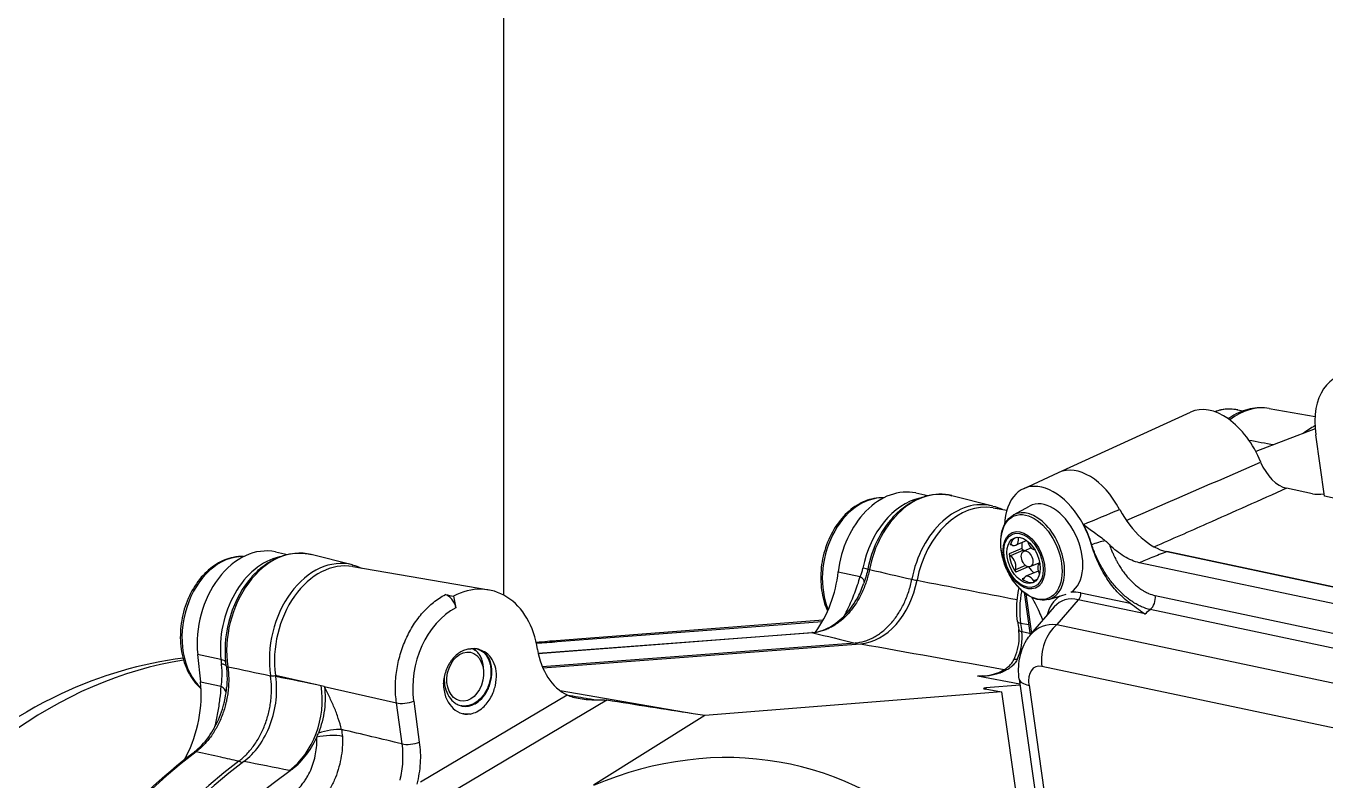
# Model space of a CAD drawing. Header units: millimetres. Extents: x 0 to 7722, y 0 to 5460.
# Drawn here: x 4449.3 to 4555.2, y 3679.8 to 3741.3 of the extents above; entities that cross this region are included whole.
import ezdxf

# ---------------------------------------------------------------- set-up
doc = ezdxf.new("R2010")
doc.units = ezdxf.units.MM
doc.header["$LTSCALE"] = 5
doc.layers.get('0').update_dxf_attribs({"linetype": 'CONTINUOUS'})

# ---------------------------------------------------------------- blocks, each defined once
blk = doc.blocks.new('RWFWFWEWEFWEFWEF')
for p, q in [((-22.27, 131.46), (-22.27, 60.64)), ((22.96, 70.62), (33.7, 75.54)), ((37.97, 75.63), (37.56, 75.71)), ((40.11, 75.84), (43.85, 75.19)), ((43.86, 74.17), (39.03, 72.32)), ((44.62, 68.68), (43.92, 73.69)), ((20.1, 69.3), (22.96, 70.62)), ((11.33, 68.95), (12.32, 68.74)), ((43.64, 68.89), (41.54, 69.33)), ((17.6, 67.89), (14.26, 68.73)), ((19.29, 67.16), (20.59, 67.88)), ((53.67, 66.77), (44.62, 68.68)), ((17.63, 67.75), (18.74, 67.55)), ((19.11, 64.75), (19.01, 64.71)), ((20.37, 65.07), (19.47, 64.69)), ((19.78, 65.32), (19.69, 65.28)), ((25.64, 64.72), (25.66, 64.73)), ((-40.85, 64.16), (-39.86, 63.95)), ((-34.58, 63.1), (-37.92, 63.94)), ((19.97, 64.43), (18.94, 64)), ((20.11, 64.29), (19.03, 63.84)), ((20.74, 64.47), (20.13, 64.21)), ((31.77, 64.17), (82.09, 53.54)), ((82.09, 53.54), (31.77, 64.17)), ((-34.55, 62.95), (-23.47, 61.05)), ((5.01, 62.52), (6.8, 62.14)), ((20.27, 63.04), (19.44, 62.69)), ((20.48, 62.93), (19.47, 62.51)), ((21.3, 62.59), (20.29, 62.16)), ((21.42, 63.26), (20.66, 62.95)), ((79.98, 52.61), (29.53, 63.27)), ((20.12, 62), (19.99, 61.95)), ((21.2, 61.91), (20.93, 61.8)), ((-26.34, 60.54), (-26.14, 59.6)), ((20.16, 60.83), (20.65, 57.37)), ((20.3, 60.72), (20.75, 57.49)), ((22.17, 60.28), (23.59, 60.7)), ((24.77, 60.82), (28.8, 59.97)), ((30.84, 60.59), (81.25, 49.94)), ((20.71, 57.44), (22.62, 59.66)), ((24.56, 60.25), (22.83, 58.23)), ((30.01, 59.1), (24.56, 60.25)), ((80.84, 48.8), (30.43, 59.45)), ((3.77, 58.58), (-18.68, 56.86)), ((3.7, 58.46), (-17.88, 56.81)), ((19.62, 58.49), (19.71, 57.82)), ((20.53, 58.2), (19.87, 58.32)), ((19.87, 58.32), (19.96, 57.66)), ((-29.75, 57.93), (-29.75, 57.93)), ((-19.43, 55.88), (2.87, 57.57)), ((2.94, 57.56), (-19.43, 55.87)), ((19.96, 57.66), (20.63, 57.54)), ((20.75, 57.49), (20.75, 57.49)), ((22.58, 58.24), (22.58, 58.24)), ((22.83, 58.23), (96.82, 42.59)), ((-19.1, 54.8), (6.38, 56.73)), ((-19.06, 54.69), (6.81, 56.65)), ((7.26, 56.91), (7.26, 56.91)), ((-45.29, 55.38), (-47.18, 55.78)), ((-47.18, 55.78), (-46.95, 53.55)), ((-40.81, 53.99), (-40.83, 54.1)), ((-40.83, 54.1), (-37.11, 53.25)), ((16.35, 54.02), (17.16, 54.08)), ((19.81, 53.38), (16.35, 54.02)), ((95.59, 39.19), (21.6, 54.82)), ((-46.95, 53.55), (-45.26, 53.2)), ((-37.11, 53.25), (-36.86, 53.2)), ((-36.86, 53.19), (-30.98, 51.84)), ((16.97, 52.98), (18.32, 52.74)), ((19.83, 53.28), (17.02, 53.06)), ((17.02, 53.06), (17.03, 52.97)), ((19.76, 53.77), (21.98, 37.99)), ((20.55, 53.28), (22.87, 36.79)), ((-29.58, 51.99), (-29.12, 48.65)), ((-29.02, 45.4), (-17.07, 52.49)), ((-13.84, 52.06), (-27.69, 43.83)), ((-6.82, 50.96), (-17.64, 52.83)), ((18.32, 52.74), (-5.87, 50.81)), ((18.32, 52.74), (20.2, 39.47)), ((-30.52, 48.5), (-30.98, 51.84)), ((-5.87, 50.81), (-6.82, 50.96)), ((-5.87, 50.81), (-14.92, 45.13)), ((-39.63, 46.32), (-39.7, 46.34))]:
    blk.add_line(p, q)
for centre, major_axis, ratio, start_param, end_param in [((47.97, 72.83), (2.32, -5.54), 0.616028, 2.738741, 4.308852), ((36.05, 70.13), (-2.28, 5.44), 0.616333, 4.701087, 6.303681), ((36.35, 69.97), (1.21, 5.75), 0.724502, 0, 0.430761), ((38.89, 69.43), (1.35, 6.38), 0.724502, 0.027528, 0.710397), ((44.97, 68.14), (-1.4, -6.62), 0.724502, 3.652384, 3.858823), ((25.15, 65.57), (-2.12, 5.07), 0.616333, 4.85872, 6.303681), ((25.15, 65.57), (-2.12, 5.07), 0.616333, 4.85872, 6.303681), ((41.14, 72.16), (-1.16, 2.77), 0.616456, 1.560229, 2.739202), ((9.93, 62.35), (1.4, 6.6), 0.724502, 0, 1.697507), ((12.64, 61.78), (1.48, 6.99), 0.724502, 6.255658, 7.873523), ((22.25, 64.35), (-2.08, 4.98), 0.616333, 4.531098, 7.20572), ((44.72, 69.38), (-1.48, -0.24), 0.324603, 0.698016, 1.433075), ((8.05, 62.74), (1.21, 5.75), 0.724502, 0.128627, 2.326483), ((11.83, 61.95), (1.4, 6.6), 0.724502, 0.318533, 1.590338), ((16.01, 61.06), (1.45, 6.86), 0.724502, 6.255658, 7.881838), ((16.34, 60.99), (1.42, 6.73), 0.724502, 0.027528, 1.597707), ((22.25, 64.35), (1.51, -3.6), 0.616333, 0.098734, 3.21012), ((12.43, 61.82), (-1.46, -6.89), 0.724502, 4.036133, 4.73193), ((20.88, 63.78), (-1.44, 3.45), 0.616333, 3.073065, 6.351713), ((30.98, 69.82), (2.32, -5.53), 0.616534, 4.858132, 5.880141), ((22.27, 64.36), (-2.08, 4.98), 0.616333, 4.531715, 4.864317), ((20.29, 63.53), (-0.76, 1.82), 0.616333, 0.081161, 0.640358), ((19.1, 64.62), (-0.058, 0.138), 0.616333, 5.55646, 6.923544), ((19.18, 65.38), (0.29, -0.692), 0.616333, 5.55646, 7.461215), ((19.79, 65.26), (0.058, -0.138), 0.616333, 3.952681, 4.319622), ((21.32, 63.97), (0.76, -1.82), 0.616333, 3.934826, 4.209176), ((20.92, 65.02), (0.29, -0.692), 0.616333, 4.45969, 5.911513), ((26.27, 64.79), (0.96, 0.281), 0.141505, 0.985535, 2.216674), ((-44.12, 57.95), (1.21, 5.75), 0.724502, 0.128627, 2.729734), ((-42.24, 57.55), (1.4, 6.6), 0.724502, 0, 1.991366), ((-40.35, 57.15), (1.4, 6.6), 0.724502, 0.318533, 1.991366), ((-39.54, 56.98), (1.48, 6.99), 0.724502, 6.255658, 8.321149), ((19.04, 63.96), (0.058, -0.138), 0.616333, 4.209176, 5.576259), ((20.29, 63.53), (0.76, -1.82), 0.616333, 4.209176, 5.038588), ((18.97, 63.19), (-0.29, 0.692), 0.616333, 3.671504, 5.576259), ((-36.16, 56.27), (1.45, 6.86), 0.724502, 6.255658, 8.329141), ((-35.84, 56.2), (1.42, 6.73), 0.724502, 0.027528, 2.035436), ((-0.82, 62.72), (1.65, 7.83), 0.724502, 4.163011, 4.8391), ((5.95, 63.02), (1.47, -0.29), 0.013468, 0.12203, 0.760389), ((7.9, 62.65), (-0.491, 0.096), 0.013468, 0.12203, 0.786569), ((19.53, 62.58), (0.058, -0.138), 0.616333, 3.671504, 5.038588), ((21.32, 63.97), (0.76, -1.82), 0.616333, 5.046964, 5.408039), ((21.78, 62.6), (-0.29, 0.692), 0.616333, 0.169247, 1.711111), ((-39.75, 57.02), (-1.46, -6.89), 0.724502, 4.036133, 5.132959), ((5.71, 62.17), (1.42, -0.49), 0.29679, 0.017739, 0.798067), ((7.15, 62.59), (-1.24, -5.87), 0.7246, 0.207767, 1.596515), ((11.35, 61.86), (0.491, -0.093), 0.019198, 3.928063, 4.877517), ((20.01, 62.07), (0.058, -0.138), 0.616333, 5.465813, 6.832896), ((20.29, 63.53), (0.76, -1.82), 0.616333, 5.465813, 6.202024), ((20.58, 61.47), (-0.29, 0.692), 0.616333, 4.928141, 6.832896), ((21, 61.86), (0.058, -0.138), 0.616333, 4.928141, 5.783009), ((-26.79, 59.75), (0.462, -0.887), 0.568273, 1.116519, 2.714169), ((-24.9, 53.89), (1.66, 7.11), 0.739482, 5.20977, 6.853436), ((24.24, 60.14), (-1.22, -5.87), 0.728797, 4.717655, 5.173717), ((25.78, 55.4), (-2.47, 5.28), 0.585949, 0.084976, 0.602958), ((25.42, 55.25), (-2.13, 4.92), 0.571993, 5.880747, 6.555285), ((25.78, 55.4), (-2.47, 5.28), 0.585949, 5.866998, 6.085307), ((24.41, 60.67), (-0.103, -0.489), 0.724502, 0.726002, 2.034999), ((30.11, 60.29), (0.207, 0.978), 0.724502, 3.867595, 5.176592), ((-24.92, 53.88), (1.43, 6.11), 0.739482, 0.566567, 2.051555), ((9.93, 62.35), (1.21, 5.75), 0.724502, 2.205823, 2.205843), ((20.08, 58.77), (29.77, 22.96), 0.15774, 4.928553, 4.943597), ((9.93, 62.35), (-0.74, -3.51), 0.724502, 0.188767, 0.188775), ((9.93, 62.35), (-0.71, -3.38), 0.724502, 0.22256, 0.222567), ((20.61, 58.63), (-0.99, -0.139), 0.308594, 0, 0.678719), ((24.14, 53.76), (-3.12, 3.97), 0.657528, 5.738354, 6.412892), ((2.9, 57.07), (-0.038, 0.499), 0.674361, 6.062667, 6.283185), ((-273.54, 126.76), (-439.81, 108.06), 0.003503, 2.251451, 2.261563), ((17.8, 56.75), (-0.64, -2.93), 0.716319, 1.245264, 2.038971), ((20.7, 57.96), (-0.99, -0.139), 0.308594, 0, 0.678719), ((24.14, 53.76), (-3.12, 3.97), 0.657528, 0.13015, 0.130153), ((24.14, 53.76), (-3.12, 3.97), 0.657528, 0.129707, 0.13015), ((23.78, 55.73), (-0.62, -2.94), 0.724502, 3.867595, 5.176592), ((26.85, 59.64), (-1.24, -5.87), 0.7249, 5.102793, 5.102816), ((-24.9, 53.89), (0.55, 2.34), 0.739482, 6.041753, 6.598984), ((-15.03, 58.11), (1.38, 5.85), 0.73909, 2.070886, 2.98418), ((-18.22, 50.88), (-0.46, 5.98), 0.683635, 6.088445, 6.283185), ((6.35, 56.24), (-0.038, 0.499), 0.674361, 5.579868, 6.062667), ((274.98, 10.34), (-411.74, 72.52), 0.002826, 0.861991, 0.898947), ((-49.01, 7.9), (9.97, 47.17), 0.724502, 0.264718, 1.929564), ((-41.21, 54.52), (-2.04, 5.69), 0.629207, 1.200096, 1.263805), ((-46.38, 54.98), (1.49, 0.16), 0.281417, 0.076759, 0.715118), ((-36.5, 56.54), (-6.49, -5.76), 0.940706, 5.691094, 5.728957), ((20.21, 54.91), (-0.9, 0.436), 0.223249, 5.592839, 6.283185), ((-46.34, 54.62), (1.48, 0.22), 0.234731, 0.071743, 0.704026), ((-44.37, 54.94), (-0.495, -0.071), 0.31042, 0.073366, 0.730344), ((-40.89, 54.22), (0.494, 0.074), 0.315328, 3.869929, 4.805578), ((21.96, 52.85), (-0.9, 1.92), 0.585949, 5.866998, 7.370757), ((-52.8, 51.45), (1.65, 7.83), 0.724502, 4.343125, 5.132959), ((-46.36, 52.8), (1.49, -0.16), 0.474656, 0.080641, 0.796436), ((1540.06, -308.94), (-2290.5, 491.1), 0.013871, 5.474873, 5.477106), ((-41.57, 51.45), (1.18, 5.88), 0.746641, 3.827796, 5.169185), ((-31.5, 55.29), (1.77, 6.82), 0.754122, 2.069406, 2.07001), ((-24.9, 53.89), (0.68, 2.92), 0.739482, 1.907487, 3.408582), ((17.35, 53), (0.507, -0.017), 0.124022, 2.297469, 3.868266), ((22.73, 54.19), (-2.97, -0.42), 0.308594, 0, 0.704899), ((-42.24, 57.55), (1.21, 5.75), 0.724502, 2.64999, 2.649993), ((-30.24, 52.14), (-0.99, -0.138), 0.311014, 0.679206, 2.250165), ((-41.42, 51.42), (-1.5, -5.81), 0.753322, 0.727167, 1.349947), ((-41.43, 51.42), (-1.5, -5.82), 0.753762, 1.34926, 1.410459), ((-36.52, 48.8), (1.5, 0.08), 0.254157, 0.702958, 2.247955), ((-36.58, 49.23), (1.47, 0.31), 0.229709, 0.66039, 2.063899), ((-355.58, 75.44), (-1351.44, 310.97), 0.034582, 4.477443, 4.481212), ((-30.43, 3.97), (-9.87, -46.73), 0.724502, 3.567552, 3.567553), ((-8.64, -0.66), (-9.39, -47.58), 0.714349, 2.725193, 3.590206), ((-32.11, 4.33), (10.63, 50.28), 0.724502, 0.69567, 1.804405), ((-47.17, 47.45), (-0.302, 0.399), 0.529102, 5.709458, 6.283185), ((-28.75, 3.62), (9.76, 46.21), 0.724502, 0.476429, 0.476433), ((-29.77, 48.8), (-0.99, -0.138), 0.311014, 0.679206, 2.250165), ((-28.74, 3.62), (-10.6, -50.16), 0.724502, 3.83544, 4.947821), ((-28.41, 3.55), (10.6, 50.14), 0.724502, 0.691442, 1.806916), ((-43.69, 46.67), (0.301, -0.399), 0.529907, 1.888296, 2.568837), ((-24.25, 2.71), (12.92, 49.78), 0.754122, 0.72933, 1.840649), ((-28.41, 3.55), (9.45, 44.71), 0.724502, 0.506931, 0.506938)]:
    blk.add_ellipse(centre, major_axis=major_axis, ratio=ratio, start_param=start_param, end_param=end_param)
for centre, major_axis, ratio in [((20.75, 63.73), (-1.4, 3.35), 0.616333), ((20.14, 63.47), (-0.95, 2.27), 0.616333), ((20.1, 63.46), (-0.9, 2.14), 0.616333), ((20.1, 63.46), (-0.76, 1.82), 0.616333), ((20.39, 63.58), (-0.265, 0.632), 0.616333), ((-25.38, 53.99), (0.42, 1.98), 0.724502)]:
    blk.add_ellipse(centre, major_axis=major_axis, ratio=ratio)
for points, knots in [([(37.56, 75.71), (37.12, 75.81), (36.65, 75.81), (36.01, 75.68), (35.84, 75.64), (35.66, 75.57)], [5.7072813, 5.7072813, 5.7072813, 5.7072813, 6.0053668, 6.0053668, 6.1225599, 6.1225599, 6.1225599, 6.1225599]), ([(40.11, 75.84), (39.6, 75.92), (39.08, 75.91), (38.05, 75.69), (37.54, 75.48), (36.97, 75.12), (36.87, 75.05), (36.78, 74.99)], [5.7348091, 5.7348091, 5.7348091, 5.7348091, 6.0189266, 6.0189266, 6.3168217, 6.3168217, 6.378002, 6.378002, 6.378002, 6.378002]), ([(9.45, 66.96), (9.71, 67.25), (10, 67.52), (10.59, 67.98), (10.91, 68.18), (11.55, 68.51), (11.89, 68.63), (12.57, 68.81), (12.91, 68.85), (13.59, 68.86), (13.93, 68.82), (14.26, 68.73)], [5.9645491, 5.9645491, 5.9645491, 5.9645491, 6.1489627, 6.1489627, 6.3333763, 6.3333763, 6.5177899, 6.5177899, 6.7022035, 6.7022035, 6.8866171, 6.8866171, 6.8866171, 6.8866171]), ([(41.54, 69.33), (39.36, 68.36), (37.18, 67.4), (35.01, 66.43), (33.59, 65.8), (32.18, 65.18), (30.76, 64.55)], [0, 0, 0, 0, 0.00889481, 0.00889481, 0.00889481, 0.01466761, 0.01466761, 0.01466761, 0.01466761]), ([(8.73, 68.56), (8.45, 68.57), (8.18, 68.55), (7.43, 68.41), (6.97, 68.22), (6.09, 67.68), (5.67, 67.31), (4.92, 66.43), (4.59, 65.92), (4.06, 64.8), (3.86, 64.2), (3.61, 62.96), (3.56, 62.33), (3.62, 61.1), (3.72, 60.5), (3.97, 59.73), (4.05, 59.53), (4.14, 59.34)], [5.825584, 5.825584, 5.825584, 5.825584, 6.005367, 6.005367, 6.312014, 6.312014, 6.633038, 6.633038, 6.961289, 6.961289, 7.290978, 7.290978, 7.6207, 7.6207, 7.950365, 7.950365, 8.075463, 8.075463, 8.075463, 8.075463]), ([(22.17, 60.28), (21.93, 60.21), (21.68, 60.2), (21.14, 60.28), (20.86, 60.38), (20.31, 60.69), (20.04, 60.91), (19.52, 61.43), (19.29, 61.74), (18.88, 62.41), (18.7, 62.78), (18.43, 63.53), (18.34, 63.91), (18.24, 64.67), (18.23, 65.04), (18.32, 65.73), (18.4, 66.05), (18.67, 66.6), (18.85, 66.83), (19.13, 67.06), (19.21, 67.11), (19.29, 67.16)], [4.37825, 4.37825, 4.37825, 4.37825, 4.668842, 4.668842, 4.979529, 4.979529, 5.307015, 5.307015, 5.637025, 5.637025, 5.965942, 5.965942, 6.294541, 6.294541, 6.624045, 6.624045, 6.953817, 6.953817, 7.274296, 7.274296, 7.382788, 7.382788, 7.382788, 7.382788]), ([(24.98, 66.39), (24.98, 66.38), (24.99, 66.38), (25.28, 66.16), (25.58, 65.95), (26.23, 65.48), (26.53, 65.26), (26.76, 65.06)], [-0.00067, -0.00067, -0.00067, -0.00067, 0, 0, 0.1105724, 0.1105724, 0.2421489, 0.2421489, 0.2421489, 0.2421489]), ([(28.8, 59.97), (28.44, 60.22), (28.08, 60.53), (27.44, 61.22), (27.16, 61.58), (26.62, 62.4), (26.37, 62.87), (25.95, 63.8), (25.78, 64.26), (25.64, 64.72)], [0.000001, 0.000001, 0.000001, 0.000001, 0.1624205, 0.1624205, 0.3064241, 0.3064241, 0.4656971, 0.4656971, 0.6124257, 0.6124257, 0.6124257, 0.6124257]), ([(30.43, 59.45), (30.2, 59.5), (29.96, 59.58), (29.72, 59.68), (29.6, 59.73), (29.48, 59.79), (29.36, 59.86), (29.24, 59.92), (29.13, 59.99), (29.01, 60.07), (28.89, 60.15), (28.77, 60.23), (28.65, 60.32), (28.54, 60.41), (28.42, 60.5), (28.31, 60.59), (28.31, 60.6), (28.31, 60.6), (28.3, 60.6), (28.19, 60.7), (28.08, 60.81), (27.97, 60.92), (27.86, 61.02), (27.75, 61.14), (27.64, 61.25), (27.64, 61.26), (27.64, 61.26), (27.64, 61.26), (27.53, 61.38), (27.42, 61.51), (27.32, 61.63), (27.22, 61.76), (27.13, 61.89), (27.03, 62.02), (27.03, 62.02), (27.03, 62.02), (27.03, 62.03), (26.93, 62.16), (26.84, 62.3), (26.75, 62.44), (26.66, 62.58), (26.57, 62.72), (26.49, 62.87), (26.4, 63.02), (26.32, 63.17), (26.24, 63.33), (26.16, 63.48), (26.09, 63.63), (26.02, 63.79), (25.89, 64.1), (25.76, 64.41), (25.66, 64.73)], [0, 0, 0, 0, 0.125, 0.125, 0.125, 0.188391, 0.188391, 0.188391, 0.25, 0.25, 0.25, 0.313836, 0.313836, 0.313836, 0.375, 0.375, 0.375, 0.376461, 0.376461, 0.376461, 0.439044, 0.439044, 0.439044, 0.5, 0.5, 0.5, 0.501567, 0.501567, 0.501567, 0.564037, 0.564037, 0.564037, 0.625, 0.625, 0.625, 0.626451, 0.626451, 0.626451, 0.688839, 0.688839, 0.688839, 0.75, 0.75, 0.75, 0.813309, 0.813309, 0.813309, 0.875553, 0.875553, 0.875553, 1, 1, 1, 1]), ([(26.76, 65.06), (26.83, 65.01), (26.88, 64.96), (27, 64.85), (27.05, 64.8), (27.11, 64.74)], [-0.04959729, -0.04959729, -0.04959729, -0.04959729, -0.02482426, -0.02482426, 0, 0, 0, 0]), ([(29.53, 63.27), (29.12, 63.36), (28.71, 63.53), (27.89, 64.03), (27.49, 64.35), (27.11, 64.74)], [0, 0, 0, 0, 0.1802793, 0.1802793, 0.3605634, 0.3605634, 0.3605634, 0.3605634]), ([(27.11, 64.74), (27.16, 64.59), (27.21, 64.44), (27.27, 64.29), (27.31, 64.19), (27.36, 64.09), (27.4, 63.99), (27.42, 63.96), (27.43, 63.93), (27.44, 63.9), (27.5, 63.77), (27.57, 63.64), (27.63, 63.51), (27.68, 63.43), (27.72, 63.35), (27.77, 63.27), (27.79, 63.22), (27.82, 63.18), (27.84, 63.14), (27.91, 63.02), (27.99, 62.9), (28.06, 62.79), (28.14, 62.67), (28.22, 62.56), (28.3, 62.45), (28.38, 62.34), (28.47, 62.23), (28.55, 62.13), (28.59, 62.09), (28.63, 62.04), (28.67, 62), (28.72, 61.94), (28.77, 61.89), (28.82, 61.84), (28.91, 61.74), (29, 61.65), (29.09, 61.57), (29.19, 61.48), (29.28, 61.4), (29.38, 61.33), (29.47, 61.25), (29.57, 61.18), (29.66, 61.11), (29.69, 61.1), (29.71, 61.09), (29.73, 61.07), (29.8, 61.02), (29.88, 60.97), (29.96, 60.93), (30.06, 60.88), (30.16, 60.83), (30.25, 60.78), (30.26, 60.78), (30.28, 60.77), (30.29, 60.77), (30.47, 60.69), (30.66, 60.63), (30.84, 60.59)], [0, 0, 0, 0, 0.074818, 0.074818, 0.074818, 0.125, 0.125, 0.125, 0.140899, 0.140899, 0.140899, 0.206931, 0.206931, 0.206931, 0.25, 0.25, 0.25, 0.273067, 0.273067, 0.273067, 0.339201, 0.339201, 0.339201, 0.40528, 0.40528, 0.40528, 0.471318, 0.471318, 0.471318, 0.5, 0.5, 0.5, 0.537346, 0.537346, 0.537346, 0.603442, 0.603442, 0.603442, 0.669567, 0.669567, 0.669567, 0.735668, 0.735668, 0.735668, 0.75, 0.75, 0.75, 0.801743, 0.801743, 0.801743, 0.867831, 0.867831, 0.867831, 0.875, 0.875, 0.875, 1, 1, 1, 1]), ([(-43.45, 63.77), (-43.72, 63.78), (-44, 63.76), (-44.75, 63.61), (-45.21, 63.43), (-46.09, 62.88), (-46.51, 62.51), (-47.26, 61.64), (-47.59, 61.12), (-48.12, 60.01), (-48.31, 59.4), (-48.56, 58.17), (-48.61, 57.54), (-48.56, 56.3), (-48.45, 55.7), (-48.09, 54.6), (-47.84, 54.09), (-47.33, 53.41), (-47.13, 53.19), (-46.9, 52.99)], [5.825584, 5.825584, 5.825584, 5.825584, 6.005367, 6.005367, 6.312014, 6.312014, 6.633038, 6.633038, 6.961289, 6.961289, 7.290978, 7.290978, 7.6207, 7.6207, 7.950365, 7.950365, 8.27831, 8.27831, 8.467189, 8.467189, 8.467189, 8.467189]), ([(-42.73, 62.16), (-42.46, 62.46), (-42.18, 62.72), (-41.58, 63.19), (-41.27, 63.39), (-40.62, 63.71), (-40.29, 63.84), (-39.61, 64.01), (-39.27, 64.06), (-38.59, 64.06), (-38.25, 64.02), (-37.92, 63.94)], [5.9645491, 5.9645491, 5.9645491, 5.9645491, 6.1489627, 6.1489627, 6.3333763, 6.3333763, 6.5177899, 6.5177899, 6.7022035, 6.7022035, 6.8866171, 6.8866171, 6.8866171, 6.8866171]), ([(19.97, 64.43), (19.97, 64.41), (19.98, 64.39), (20, 64.36), (20.02, 64.34), (20.05, 64.31), (20.07, 64.3), (20.1, 64.29), (20.11, 64.29), (20.11, 64.29)], [0.02583689, 0.02583689, 0.02583689, 0.02583689, 0.03200902, 0.03200902, 0.03818116, 0.03818116, 0.04492747, 0.04492747, 0.0468683, 0.0468683, 0.0468683, 0.0468683]), ([(20.11, 64.29), (20.13, 64.29), (20.14, 64.28), (20.18, 64.27), (20.21, 64.26), (20.23, 64.25)], [-0.46973448, -0.46973448, -0.46973448, -0.46973448, -0.46582205, -0.46582205, -0.45784038, -0.45784038, -0.45784038, -0.45784038]), ([(31.77, 64.17), (31.37, 64.01), (30.96, 63.85), (30.22, 63.55), (29.87, 63.41), (29.53, 63.27)], [0, 0, 0, 0, 0.001617926, 0.001617926, 0.003001416, 0.003001416, 0.003001416, 0.003001416]), ([(7.55, 62.71), (7.48, 62.37), (7.39, 62.03), (7.29, 61.71), (7.23, 61.55), (7.18, 61.39), (7.11, 61.23), (7.05, 61.07), (6.98, 60.92), (6.91, 60.76), (6.83, 60.61), (6.76, 60.46), (6.67, 60.31), (6.59, 60.17), (6.51, 60.03), (6.42, 59.9), (6.33, 59.76), (6.23, 59.63), (6.14, 59.5), (6.04, 59.38), (5.94, 59.26), (5.84, 59.14), (5.73, 59.02), (5.62, 58.91), (5.51, 58.8), (5.4, 58.7), (5.29, 58.6), (5.18, 58.51), (5.18, 58.51), (5.18, 58.51), (5.17, 58.51), (5.06, 58.41), (4.94, 58.33), (4.82, 58.25), (4.7, 58.17), (4.58, 58.1), (4.46, 58.03), (4.46, 58.03), (4.46, 58.03), (4.45, 58.03), (4.33, 57.96), (4.21, 57.9), (4.08, 57.85), (3.96, 57.79), (3.83, 57.75), (3.71, 57.71), (3.45, 57.63), (3.2, 57.58), (2.94, 57.56)], [0, 0, 0, 0, 0.125386, 0.125386, 0.125386, 0.188042, 0.188042, 0.188042, 0.25, 0.25, 0.25, 0.313181, 0.313181, 0.313181, 0.375, 0.375, 0.375, 0.438525, 0.438525, 0.438525, 0.5, 0.5, 0.5, 0.563767, 0.563767, 0.563767, 0.625, 0.625, 0.625, 0.626429, 0.626429, 0.626429, 0.689107, 0.689107, 0.689107, 0.75, 0.75, 0.75, 0.751691, 0.751691, 0.751691, 0.813829, 0.813829, 0.813829, 0.875, 0.875, 0.875, 1, 1, 1, 1]), ([(2.87, 57.57), (3.35, 57.61), (3.85, 57.76), (4.77, 58.27), (5.22, 58.62), (5.99, 59.47), (6.34, 59.96), (6.81, 60.85), (6.97, 61.23), (7.1, 61.61)], [0, 0, 0, 0, 0.2104806, 0.2104806, 0.4079836, 0.4079836, 0.598367, 0.598367, 0.7215226, 0.7215226, 0.7215226, 0.7215226]), ([(5.51, 58.95), (5.61, 59.13), (5.7, 59.32), (6, 59.93), (6.19, 60.37), (6.52, 61.25), (6.67, 61.7), (6.8, 62.14)], [0.3901463, 0.3901463, 0.3901463, 0.3901463, 0.5, 0.5, 0.75, 0.75, 1, 1, 1, 1]), ([(6.38, 56.73), (6.64, 56.75), (6.9, 56.8), (7.16, 56.88), (7.28, 56.92), (7.41, 56.96), (7.54, 57.02), (7.66, 57.07), (7.79, 57.13), (7.91, 57.2), (8.04, 57.27), (8.16, 57.34), (8.28, 57.42), (8.4, 57.5), (8.52, 57.59), (8.63, 57.68), (8.75, 57.78), (8.86, 57.88), (8.97, 57.98), (9.08, 58.09), (9.19, 58.2), (9.29, 58.32), (9.4, 58.44), (9.5, 58.56), (9.6, 58.69), (9.7, 58.82), (9.79, 58.95), (9.88, 59.09), (9.97, 59.22), (10.05, 59.36), (10.13, 59.51), (10.22, 59.65), (10.29, 59.8), (10.37, 59.96), (10.44, 60.11), (10.51, 60.27), (10.57, 60.43), (10.63, 60.59), (10.69, 60.75), (10.75, 60.91), (10.85, 61.24), (10.94, 61.58), (11, 61.92)], [0, 0, 0, 0, 0.125, 0.125, 0.125, 0.18752, 0.18752, 0.18752, 0.25, 0.25, 0.25, 0.312506, 0.312506, 0.312506, 0.375, 0.375, 0.375, 0.437515, 0.437515, 0.437515, 0.5, 0.5, 0.5, 0.562487, 0.562487, 0.562487, 0.624998, 0.624998, 0.624998, 0.687531, 0.687531, 0.687531, 0.749997, 0.749997, 0.749997, 0.812462, 0.812462, 0.812462, 0.874998, 0.874998, 0.874998, 1, 1, 1, 1]), ([(-30.98, 51.84), (-31.04, 52.27), (-31.07, 52.71), (-31.07, 53.15), (-31.06, 53.59), (-31.03, 54.04), (-30.96, 54.48), (-30.9, 54.92), (-30.8, 55.36), (-30.67, 55.8), (-30.54, 56.23), (-30.39, 56.65), (-30.21, 57.05), (-30.12, 57.25), (-30.02, 57.45), (-29.92, 57.64), (-29.81, 57.83), (-29.7, 58.02), (-29.59, 58.2), (-29.35, 58.57), (-29.1, 58.9), (-28.83, 59.21), (-28.56, 59.52), (-28.26, 59.8), (-27.96, 60.04), (-27.65, 60.29), (-27.33, 60.5), (-27, 60.67)], [0, 0, 0, 0, 0.125, 0.125, 0.125, 0.249591, 0.249591, 0.249591, 0.375, 0.375, 0.375, 0.499811, 0.499811, 0.499811, 0.5625, 0.5625, 0.5625, 0.625, 0.625, 0.625, 0.75, 0.75, 0.75, 0.875, 0.875, 0.875, 1, 1, 1, 1]), ([(19.62, 58.49), (19.53, 59.11), (19.53, 59.77), (19.64, 60.68), (19.68, 60.95), (19.74, 61.21)], [0, 0, 0, 0, 0.1963673, 0.1963673, 0.2762982, 0.2762982, 0.2762982, 0.2762982]), ([(20.76, 60.45), (21.02, 60.02), (21.25, 59.57), (21.52, 58.92), (21.6, 58.74), (21.66, 58.55)], [0.1033231, 0.1033231, 0.1033231, 0.1033231, 0.2559056, 0.2559056, 0.3153529, 0.3153529, 0.3153529, 0.3153529]), ([(28.8, 59.97), (29.03, 59.81), (29.24, 59.64), (29.66, 59.34), (29.83, 59.21), (30, 59.1), (30, 59.1), (30.01, 59.1)], [0.000001, 0.000001, 0.000001, 0.000001, 0.098962, 0.098962, 0.1878949, 0.1878949, 0.1885797, 0.1885797, 0.1885797, 0.1885797]), ([(19.31, 55.35), (19.44, 55.61), (19.55, 55.91), (19.7, 56.51), (19.74, 56.83), (19.76, 57.37), (19.74, 57.6), (19.71, 57.82)], [0, 0, 0, 0, 0.0927561, 0.0927561, 0.1863302, 0.1863302, 0.258455, 0.258455, 0.258455, 0.258455]), ([(19.76, 53.77), (19.68, 54.33), (19.68, 54.9), (19.88, 55.97), (20.07, 56.49), (20.45, 57.12), (20.58, 57.28), (20.71, 57.44)], [0, 0, 0, 0, 0.1706531, 0.1706531, 0.3370262, 0.3370262, 0.4001385, 0.4001385, 0.4001385, 0.4001385]), ([(-24.92, 56.23), (-25, 56.24), (-25.09, 56.23), (-25.17, 56.22), (-25.23, 56.21), (-25.28, 56.2), (-25.33, 56.18), (-25.46, 56.14), (-25.6, 56.09), (-25.73, 56.01), (-25.86, 55.94), (-25.99, 55.85), (-26.11, 55.74), (-26.23, 55.64), (-26.34, 55.51), (-26.45, 55.38), (-26.49, 55.32), (-26.54, 55.26), (-26.58, 55.2), (-26.63, 55.12), (-26.68, 55.04), (-26.73, 54.95), (-26.81, 54.79), (-26.89, 54.63), (-26.95, 54.46), (-27.07, 54.12), (-27.14, 53.76), (-27.17, 53.4)], [0, 0, 0, 0, 0.077949, 0.077949, 0.077949, 0.125, 0.125, 0.125, 0.25, 0.25, 0.25, 0.375, 0.375, 0.375, 0.5, 0.5, 0.5, 0.554047, 0.554047, 0.554047, 0.625, 0.625, 0.625, 0.75, 0.75, 0.75, 1, 1, 1, 1]), ([(-24.41, 56.24), (-24.37, 56.23), (-24.34, 56.22), (-24.31, 56.21), (-24.21, 56.18), (-24.12, 56.13), (-24.03, 56.07), (-23.94, 56.02), (-23.86, 55.95), (-23.79, 55.86), (-23.71, 55.78), (-23.64, 55.69), (-23.58, 55.58), (-23.52, 55.48), (-23.47, 55.37), (-23.43, 55.25), (-23.38, 55.13), (-23.35, 55), (-23.33, 54.86), (-23.3, 54.73), (-23.29, 54.59), (-23.29, 54.45), (-23.28, 54.16), (-23.31, 53.86), (-23.39, 53.57), (-23.43, 53.43), (-23.47, 53.28), (-23.53, 53.15), (-23.59, 53.01), (-23.65, 52.87), (-23.73, 52.75), (-23.8, 52.62), (-23.88, 52.5), (-23.97, 52.39), (-24.06, 52.28), (-24.16, 52.18), (-24.26, 52.09), (-24.36, 52), (-24.47, 51.92), (-24.58, 51.85), (-24.69, 51.78), (-24.8, 51.72), (-24.92, 51.68), (-25.15, 51.6), (-25.39, 51.57), (-25.62, 51.59), (-25.65, 51.6), (-25.68, 51.6), (-25.72, 51.61)], [0.00326971, 0.00326971, 0.00326971, 0.00326971, 0.00390625, 0.00390625, 0.00390625, 0.00585937, 0.00585937, 0.00585937, 0.0078125, 0.0078125, 0.0078125, 0.00976562, 0.00976562, 0.00976562, 0.01171875, 0.01171875, 0.01171875, 0.01367187, 0.01367187, 0.01367187, 0.015625, 0.015625, 0.015625, 0.01953125, 0.01953125, 0.01953125, 0.02148437, 0.02148437, 0.02148437, 0.0234375, 0.0234375, 0.0234375, 0.02539062, 0.02539062, 0.02539062, 0.02734375, 0.02734375, 0.02734375, 0.02929687, 0.02929687, 0.02929687, 0.03125, 0.03125, 0.03125, 0.03515625, 0.03515625, 0.03515625, 0.03572359, 0.03572359, 0.03572359, 0.03572359]), ([(-23.89, 54.76), (-23.89, 54.78), (-23.89, 54.79), (-23.9, 54.81), (-23.91, 54.95), (-23.94, 55.08), (-23.97, 55.21), (-24, 55.34), (-24.05, 55.46), (-24.1, 55.57), (-24.15, 55.68), (-24.22, 55.78), (-24.29, 55.88), (-24.36, 55.97), (-24.43, 56.05), (-24.52, 56.12), (-24.58, 56.17), (-24.65, 56.22), (-24.72, 56.26)], [0.925559259, 0.925559259, 0.925559259, 0.925559259, 0.92578125, 0.92578125, 0.92578125, 0.927734375, 0.927734375, 0.927734375, 0.9296875, 0.9296875, 0.9296875, 0.931640625, 0.931640625, 0.931640625, 0.93359375, 0.93359375, 0.93359375, 0.935143366, 0.935143366, 0.935143366, 0.935143366]), ([(-48.37, 55.48), (-51.76, 55.08), (-55.11, 54.08), (-62.14, 50.78), (-65.75, 48.23), (-72.39, 41.86), (-75.38, 37.99), (-80.39, 29.33), (-82.39, 24.55), (-85.19, 14.57), (-85.99, 9.38), (-86.2, 2.55), (-86.18, 0.85), (-86.09, -0.83)], [5.947955, 5.947955, 5.947955, 5.947955, 6.209043, 6.209043, 6.523867, 6.523867, 6.853435, 6.853435, 7.187471, 7.187471, 7.521927, 7.521927, 7.632726, 7.632726, 7.632726, 7.632726]), ([(-27.09, 53.96), (-27.1, 53.82), (-27.09, 53.68), (-27.08, 53.54), (-27.06, 53.25), (-26.99, 52.96), (-26.89, 52.71), (-26.78, 52.46), (-26.64, 52.23), (-26.47, 52.05), (-26.38, 51.96), (-26.29, 51.88), (-26.19, 51.82), (-26.09, 51.75), (-25.98, 51.7), (-25.88, 51.66), (-25.77, 51.62), (-25.65, 51.59), (-25.54, 51.58), (-25.42, 51.56), (-25.31, 51.56), (-25.19, 51.58), (-25.07, 51.59), (-24.95, 51.62), (-24.84, 51.67), (-24.72, 51.71), (-24.61, 51.76), (-24.5, 51.83), (-24.28, 51.97), (-24.07, 52.15), (-23.89, 52.37), (-23.8, 52.48), (-23.72, 52.6), (-23.65, 52.73), (-23.57, 52.86), (-23.51, 52.99), (-23.45, 53.13), (-23.39, 53.27), (-23.35, 53.41), (-23.31, 53.56), (-23.27, 53.7), (-23.24, 53.85), (-23.23, 54), (-23.21, 54.14), (-23.2, 54.29), (-23.21, 54.43), (-23.21, 54.58), (-23.22, 54.72), (-23.25, 54.85), (-23.29, 55.12), (-23.38, 55.37), (-23.5, 55.57), (-23.63, 55.78), (-23.78, 55.95), (-23.96, 56.06)], [0.95519197, 0.95519197, 0.95519197, 0.95519197, 0.95703125, 0.95703125, 0.95703125, 0.9609375, 0.9609375, 0.9609375, 0.96484375, 0.96484375, 0.96484375, 0.96679687, 0.96679687, 0.96679687, 0.96875, 0.96875, 0.96875, 0.97070312, 0.97070312, 0.97070312, 0.97265625, 0.97265625, 0.97265625, 0.97460937, 0.97460937, 0.97460937, 0.9765625, 0.9765625, 0.9765625, 0.98046875, 0.98046875, 0.98046875, 0.98242187, 0.98242187, 0.98242187, 0.984375, 0.984375, 0.984375, 0.98632812, 0.98632812, 0.98632812, 0.98828125, 0.98828125, 0.98828125, 0.99023437, 0.99023437, 0.99023437, 0.9921875, 0.9921875, 0.9921875, 0.99609375, 0.99609375, 0.99609375, 1, 1, 1, 1]), ([(-24.99, 50.94), (-24.75, 50.98), (-24.57, 51.06), (-24.27, 51.21), (-24.1, 51.33), (-23.69, 51.7), (-23.46, 51.98), (-23.09, 52.64), (-22.99, 52.98), (-22.86, 53.58), (-22.83, 53.9), (-22.86, 54.51), (-22.92, 54.78), (-23.11, 55.28), (-23.25, 55.51), (-23.57, 55.86), (-23.75, 55.99), (-23.96, 56.06)], [-0.6179132, -0.6179132, -0.6179132, -0.6179132, -0.5817937, -0.5817937, -0.5300367, -0.5300367, -0.4482573, -0.4482573, -0.3610349, -0.3610349, -0.267109, -0.267109, -0.1770566, -0.1770566, -0.0886141, -0.0886141, -0.000001, -0.000001, -0.000001, -0.000001]), ([(19.58, 55.37), (19.52, 55.25), (19.44, 55.13), (19.34, 55.02), (19.34, 55.01), (19.33, 55.01), (19.32, 55), (19.28, 54.95), (19.24, 54.91), (19.19, 54.86), (19.14, 54.81), (19.08, 54.77), (19.02, 54.72), (19.01, 54.71), (18.99, 54.7), (18.98, 54.69), (18.87, 54.61), (18.76, 54.54), (18.64, 54.48), (18.5, 54.41), (18.36, 54.34), (18.22, 54.29), (18.2, 54.28), (18.18, 54.28), (18.16, 54.27), (18.03, 54.22), (17.9, 54.18), (17.77, 54.15), (17.62, 54.11), (17.46, 54.08), (17.3, 54.06), (17.29, 54.06), (17.28, 54.06), (17.27, 54.06), (17.12, 54.04), (16.98, 54.02), (16.83, 54.02), (16.67, 54.01), (16.51, 54.01), (16.35, 54.02)], [0, 0, 0, 0, 0.117262, 0.117262, 0.117262, 0.125, 0.125, 0.125, 0.176456, 0.176456, 0.176456, 0.236408, 0.236408, 0.236408, 0.25, 0.25, 0.25, 0.359108, 0.359108, 0.359108, 0.484345, 0.484345, 0.484345, 0.5, 0.5, 0.5, 0.611439, 0.611439, 0.611439, 0.740159, 0.740159, 0.740159, 0.75, 0.75, 0.75, 0.869856, 0.869856, 0.869856, 1, 1, 1, 1]), ([(16.8, 54.04), (17.3, 54.07), (17.81, 54.19), (18.45, 54.5), (18.64, 54.61), (18.91, 54.83), (19.01, 54.92), (19.18, 55.12), (19.26, 55.23), (19.31, 55.35)], [0.0000025, 0.0000025, 0.0000025, 0.0000025, 0.152083, 0.152083, 0.2169207, 0.2169207, 0.2568394, 0.2568394, 0.2987873, 0.2987873, 0.2987873, 0.2987873]), ([(-44.72, 54.79), (-44.68, 54.47), (-44.65, 54.15), (-44.65, 53.82), (-44.65, 53.66), (-44.65, 53.49), (-44.66, 53.33), (-44.67, 53.16), (-44.68, 53), (-44.7, 52.83), (-44.72, 52.66), (-44.74, 52.49), (-44.77, 52.33), (-44.8, 52.16), (-44.83, 52), (-44.87, 51.84), (-44.91, 51.67), (-44.95, 51.51), (-45, 51.35), (-45.05, 51.2), (-45.1, 51.04), (-45.16, 50.89), (-45.22, 50.73), (-45.28, 50.57), (-45.35, 50.42), (-45.42, 50.27), (-45.49, 50.12), (-45.56, 49.98), (-45.64, 49.84), (-45.72, 49.7), (-45.8, 49.56), (-45.88, 49.43), (-45.97, 49.3), (-46.06, 49.17), (-46.06, 49.17), (-46.06, 49.16), (-46.06, 49.16), (-46.16, 49.03), (-46.25, 48.91), (-46.35, 48.79), (-46.45, 48.67), (-46.55, 48.56), (-46.65, 48.45), (-46.86, 48.23), (-47.08, 48.04), (-47.3, 47.87)], [0, 0, 0, 0, 0.125332, 0.125332, 0.125332, 0.187953, 0.187953, 0.187953, 0.25, 0.25, 0.25, 0.312938, 0.312938, 0.312938, 0.375626, 0.375626, 0.375626, 0.438318, 0.438318, 0.438318, 0.5, 0.5, 0.5, 0.563366, 0.563366, 0.563366, 0.626045, 0.626045, 0.626045, 0.688728, 0.688728, 0.688728, 0.75, 0.75, 0.75, 0.751262, 0.751262, 0.751262, 0.813492, 0.813492, 0.813492, 0.875532, 0.875532, 0.875532, 1, 1, 1, 1]), ([(-45.26, 53.2), (-45.23, 53.41), (-45.21, 53.63), (-45.2, 53.86), (-45.19, 53.93), (-45.19, 54), (-45.19, 54.08), (-45.18, 54.23), (-45.18, 54.38), (-45.19, 54.54), (-45.2, 54.69), (-45.22, 54.85), (-45.24, 55.01)], [0, 0, 0, 0, 0.375, 0.375, 0.375, 0.5, 0.5, 0.5, 0.75, 0.75, 0.75, 1, 1, 1, 1]), ([(-44.86, 54.86), (-44.81, 54.49), (-44.78, 54.11), (-44.79, 53.52), (-44.8, 53.3), (-44.82, 53.09)], [0, 0, 0, 0, 0.5, 0.5, 0.7777652, 0.7777652, 0.7777652, 0.7777652]), ([(-43.83, 47.09), (-43.6, 47.27), (-43.38, 47.46), (-43.17, 47.68), (-43.07, 47.79), (-42.97, 47.9), (-42.87, 48.02), (-42.77, 48.14), (-42.68, 48.26), (-42.58, 48.39), (-42.49, 48.52), (-42.4, 48.66), (-42.32, 48.79), (-42.23, 48.93), (-42.15, 49.07), (-42.08, 49.22), (-42, 49.36), (-41.93, 49.51), (-41.86, 49.66), (-41.8, 49.81), (-41.74, 49.96), (-41.68, 50.12), (-41.62, 50.28), (-41.56, 50.44), (-41.51, 50.6), (-41.47, 50.77), (-41.42, 50.93), (-41.38, 51.09), (-41.35, 51.26), (-41.31, 51.42), (-41.28, 51.59), (-41.26, 51.75), (-41.23, 51.91), (-41.21, 52.08), (-41.21, 52.08), (-41.21, 52.09), (-41.21, 52.09), (-41.19, 52.26), (-41.18, 52.43), (-41.17, 52.59), (-41.17, 52.76), (-41.16, 52.92), (-41.17, 53.09), (-41.17, 53.42), (-41.2, 53.74), (-41.25, 54.06)], [0, 0, 0, 0, 0.125345, 0.125345, 0.125345, 0.187972, 0.187972, 0.187972, 0.25, 0.25, 0.25, 0.312974, 0.312974, 0.312974, 0.375676, 0.375676, 0.375676, 0.438376, 0.438376, 0.438376, 0.5, 0.5, 0.5, 0.563418, 0.563418, 0.563418, 0.626121, 0.626121, 0.626121, 0.688821, 0.688821, 0.688821, 0.75, 0.75, 0.75, 0.751338, 0.751338, 0.751338, 0.813531, 0.813531, 0.813531, 0.875546, 0.875546, 0.875546, 1, 1, 1, 1]), ([(-47.47, 47.84), (-47.04, 48.17), (-46.63, 48.59), (-45.93, 49.56), (-45.63, 50.1), (-45.28, 50.96), (-45.18, 51.26), (-45.06, 51.68), (-45.03, 51.81), (-44.98, 52.03), (-44.96, 52.12), (-44.89, 52.51), (-44.84, 52.8), (-44.82, 53.09)], [0, 0, 0, 0, 0.1964838, 0.1964838, 0.3861398, 0.3861398, 0.4799906, 0.4799906, 0.5184305, 0.5184305, 0.5474986, 0.5474986, 0.6353351, 0.6353351, 0.6353351, 0.6353351]), ([(-45.78, 49.86), (-45.78, 49.88), (-45.77, 49.89), (-45.77, 49.91), (-45.72, 50.09), (-45.68, 50.28), (-45.64, 50.47), (-45.6, 50.66), (-45.56, 50.84), (-45.53, 51.03), (-45.46, 51.41), (-45.4, 51.78), (-45.36, 52.14), (-45.31, 52.5), (-45.28, 52.85), (-45.26, 53.2)], [0.2396462, 0.2396462, 0.2396462, 0.2396462, 0.25, 0.25, 0.25, 0.3764456, 0.3764456, 0.3764456, 0.5, 0.5, 0.5, 0.7514221, 0.7514221, 0.7514221, 1, 1, 1, 1]), ([(-43.42, 47.07), (-42.97, 47.41), (-42.56, 47.83), (-41.82, 48.84), (-41.51, 49.44), (-41.02, 50.72), (-40.86, 51.4), (-40.72, 52.73), (-40.73, 53.38), (-40.81, 53.99)], [0, 0, 0, 0, 0.1960883, 0.1960883, 0.4039702, 0.4039702, 0.6118988, 0.6118988, 0.8080357, 0.8080357, 0.8080357, 0.8080357]), ([(-36.86, 53.19), (-36.77, 52.57), (-36.77, 51.93), (-36.85, 51.28), (-36.94, 50.63), (-37.1, 49.99), (-37.34, 49.38)], [0, 0, 0, 0, 0.5, 0.5, 0.5, 1, 1, 1, 1]), ([(-35.46, 49.68), (-35.53, 49.98), (-35.61, 50.28), (-35.72, 50.58), (-35.82, 50.88), (-35.93, 51.18), (-36.05, 51.47), (-36.12, 51.62), (-36.18, 51.77), (-36.25, 51.91), (-36.31, 52.06), (-36.38, 52.2), (-36.44, 52.34), (-36.51, 52.48), (-36.58, 52.63), (-36.65, 52.77), (-36.68, 52.84), (-36.72, 52.91), (-36.75, 52.98), (-36.77, 53.02), (-36.79, 53.05), (-36.8, 53.09), (-36.82, 53.12), (-36.84, 53.16), (-36.86, 53.19)], [0, 0, 0, 0, 0.25, 0.25, 0.25, 0.5, 0.5, 0.5, 0.626355, 0.626355, 0.626355, 0.75, 0.75, 0.75, 0.875, 0.875, 0.875, 0.9375, 0.9375, 0.9375, 0.96875, 0.96875, 0.96875, 1, 1, 1, 1]), ([(-17.07, 52.49), (-16.8, 52.36), (-16.44, 52.26), (-15.58, 52.12), (-15.13, 52.1), (-14.78, 52.1)], [0.000001, 0.000001, 0.000001, 0.000001, 0.1216286, 0.1216286, 0.2474892, 0.2474892, 0.2474892, 0.2474892]), ([(-17.05, 52.48), (-16.47, 52.39), (-15.88, 52.29), (-15.3, 52.19), (-15.13, 52.16), (-14.95, 52.13), (-14.78, 52.1)], [0.008293743, 0.008293743, 0.008293743, 0.008293743, 0.010835881, 0.010835881, 0.010835881, 0.011596555, 0.011596555, 0.011596555, 0.011596555]), ([(-14.78, 52.1), (-14.58, 52.1), (-14.36, 52.1), (-14.1, 52.09), (-14.04, 52.08), (-13.92, 52.07), (-13.88, 52.06), (-13.84, 52.06)], [-1.23585662, -1.23585662, -1.23585662, -1.23585662, -1.17823405, -1.17823405, -1.15870761, -1.15870761, -1.14279217, -1.14279217, -1.14279217, -1.14279217]), ([(-24.99, 50.94), (-25.14, 50.92), (-25.29, 50.92), (-25.44, 50.94), (-25.48, 50.94), (-25.52, 50.95), (-25.56, 50.96)], [0, 0, 0, 0, 0.001953125, 0.001953125, 0.001953125, 0.002499681, 0.002499681, 0.002499681, 0.002499681]), ([(-39.55, 44.35), (-39.39, 44.47), (-39.23, 44.6), (-39.08, 44.75), (-38.93, 44.89), (-38.79, 45.05), (-38.66, 45.23), (-38.59, 45.31), (-38.52, 45.4), (-38.46, 45.49), (-38.4, 45.58), (-38.34, 45.68), (-38.28, 45.77), (-38.17, 45.96), (-38.07, 46.16), (-37.97, 46.37), (-37.88, 46.58), (-37.8, 46.8), (-37.73, 47.02), (-37.67, 47.24), (-37.61, 47.46), (-37.57, 47.69), (-37.53, 47.91), (-37.5, 48.14), (-37.48, 48.37), (-37.47, 48.6), (-37.47, 48.82), (-37.48, 49.04)], [0, 0, 0, 0, 0.124994, 0.124994, 0.124994, 0.25, 0.25, 0.25, 0.312509, 0.312509, 0.312509, 0.375, 0.375, 0.375, 0.5, 0.5, 0.5, 0.625, 0.625, 0.625, 0.75, 0.75, 0.75, 0.875, 0.875, 0.875, 1, 1, 1, 1]), ([(-35.39, 49.1), (-35.38, 48.81), (-35.38, 48.51), (-35.4, 48.21), (-35.42, 47.9), (-35.46, 47.6), (-35.51, 47.3), (-35.57, 47), (-35.64, 46.7), (-35.73, 46.41), (-35.82, 46.11), (-35.93, 45.82), (-36.05, 45.55), (-36.17, 45.27), (-36.31, 45), (-36.46, 44.74), (-36.53, 44.62), (-36.61, 44.49), (-36.7, 44.37), (-36.78, 44.25), (-36.86, 44.13), (-36.95, 44.01), (-37.13, 43.78), (-37.32, 43.57), (-37.52, 43.38), (-37.71, 43.18), (-37.92, 43), (-38.14, 42.84)], [0, 0, 0, 0, 0.125, 0.125, 0.125, 0.25, 0.25, 0.25, 0.375, 0.375, 0.375, 0.5, 0.5, 0.5, 0.625, 0.625, 0.625, 0.687507, 0.687507, 0.687507, 0.75, 0.75, 0.75, 0.875014, 0.875014, 0.875014, 1, 1, 1, 1]), ([(-70.15, 0.24), (-70.01, 3.98), (-69.56, 7.75), (-68.06, 15.18), (-67.01, 18.84), (-64.36, 25.85), (-62.76, 29.21), (-59.08, 35.48), (-57.01, 38.38), (-52.49, 43.59), (-50.04, 45.9), (-47.47, 47.84)], [5.054684, 5.054684, 5.054684, 5.054684, 5.276431, 5.276431, 5.498178, 5.498178, 5.719925, 5.719925, 5.941672, 5.941672, 6.163419, 6.163419, 6.163419, 6.163419]), ([(-43.83, 47.09), (-44.32, 47.2), (-44.8, 47.31), (-45.29, 47.42), (-45.96, 47.57), (-46.63, 47.72), (-47.3, 47.87)], [0.000487165, 0.000487165, 0.000487165, 0.000487165, 0.002591153, 0.002591153, 0.002591153, 0.005489754, 0.005489754, 0.005489754, 0.005489754]), ([(-30.69, 45.56), (-30.57, 46.05), (-30.49, 46.54), (-30.45, 47.28), (-30.45, 47.53), (-30.46, 48.02), (-30.48, 48.26), (-30.52, 48.5)], [0, 0, 0, 0, 0.5, 0.5, 0.75, 0.75, 1, 1, 1, 1]), ([(-29.12, 48.65), (-29.08, 48.37), (-29.06, 48.09), (-29.04, 47.8), (-29.03, 47.52), (-29.04, 47.23), (-29.05, 46.94), (-29.09, 46.36), (-29.18, 45.79), (-29.32, 45.22)], [0, 0, 0, 0, 0.25, 0.25, 0.25, 0.5, 0.5, 0.5, 1, 1, 1, 1])]:
    blk.add_open_spline(points, degree=3, knots=knots)
for points in [[(38.45, 73.26), (39.13, 73.14), (39.82, 73.01), (40.5, 72.89)], [(28.47, 66.71), (32.13, 68.3), (35.78, 69.88), (39.42, 71.47)], [(17.6, 67.89), (17.86, 67.83), (18.11, 67.74), (18.35, 67.62)], [(24.98, 66.39), (25.97, 66.79), (26.95, 67.2), (27.94, 67.61)], [(-34.58, 63.1), (-34.32, 63.03), (-34.07, 62.94), (-33.83, 62.83)], [(6.8, 62.14), (6.89, 62.36), (6.97, 62.58), (7.02, 62.83)], [(7.41, 62.74), (7.34, 62.39), (7.24, 62.04), (7.13, 61.7)], [(7.55, 62.71), (8.7, 62.45), (9.85, 62.18), (11, 61.92)], [(7.13, 61.7), (7.12, 61.67), (7.11, 61.64), (7.1, 61.61)], [(11.43, 61.84), (14.15, 61.31), (16.87, 60.79), (19.59, 60.26)], [(-27, 60.67), (-26.78, 60.63), (-26.56, 60.58), (-26.34, 60.54)], [(5.36, 58.66), (5.36, 58.66), (5.36, 58.66), (5.36, 58.66)], [(-30.02, 57.44), (-30.02, 57.44), (-30.02, 57.44), (-30.02, 57.44)], [(-29.75, 57.94), (-29.75, 57.94), (-29.75, 57.94), (-29.75, 57.94)], [(-29.75, 57.93), (-29.75, 57.93), (-29.75, 57.93), (-29.75, 57.93)], [(-29.74, 57.96), (-29.74, 57.96), (-29.74, 57.96), (-29.74, 57.96)], [(21.8, 58.13), (21.8, 58.13), (21.8, 58.13), (21.8, 58.13)], [(21.91, 58.16), (21.91, 58.16), (21.91, 58.16), (21.91, 58.16)], [(-24.77, 56.25), (-24.69, 56.21), (-24.62, 56.16), (-24.55, 56.1)], [(-19.6, 56.8), (-19.29, 56.82), (-18.98, 56.84), (-18.68, 56.86)], [(-17.88, 56.81), (-18.44, 56.77), (-19, 56.73), (-19.58, 56.69)], [(-44.72, 54.79), (-43.56, 54.55), (-42.41, 54.3), (-41.25, 54.06)], [(16.8, 54.04), (16.65, 54.02), (16.5, 54.02), (16.35, 54.02)], [(-44.82, 53.09), (-44.82, 53.09), (-44.82, 53.09), (-44.82, 53.09)], [(-31.07, 53.12), (-31.07, 53.12), (-31.07, 53.12), (-31.07, 53.12)], [(-23.5, 53.01), (-23.5, 53.01), (-23.5, 53.01), (-23.5, 53.01)], [(-45.35, 52.2), (-45.35, 52.2), (-45.35, 52.2), (-45.35, 52.2)], [(-31.04, 52.31), (-31.04, 52.31), (-31.04, 52.31), (-31.04, 52.31)], [(-31.02, 52.11), (-31.02, 52.11), (-31.02, 52.11), (-31.02, 52.11)], [(-6.82, 50.96), (-9.15, 51.33), (-11.5, 51.69), (-13.84, 52.06)], [(-35.46, 49.68), (-35.43, 49.49), (-35.41, 49.3), (-35.39, 49.1)], [(-48.11, 47.51), (-48.16, 47.41), (-48.21, 47.32), (-48.28, 47.22)], [(-39.7, 46.34), (-40.94, 46.58), (-42.18, 46.83), (-43.42, 47.07)]]:
    blk.add_open_spline(points, degree=3)

msp = doc.modelspace()

# ---------------------------------------------------------------- block references
msp.add_blockref('RWFWFWEWEFWEFWEF', (4510.5, 3634.26))

doc.saveas('drawing.dxf')
